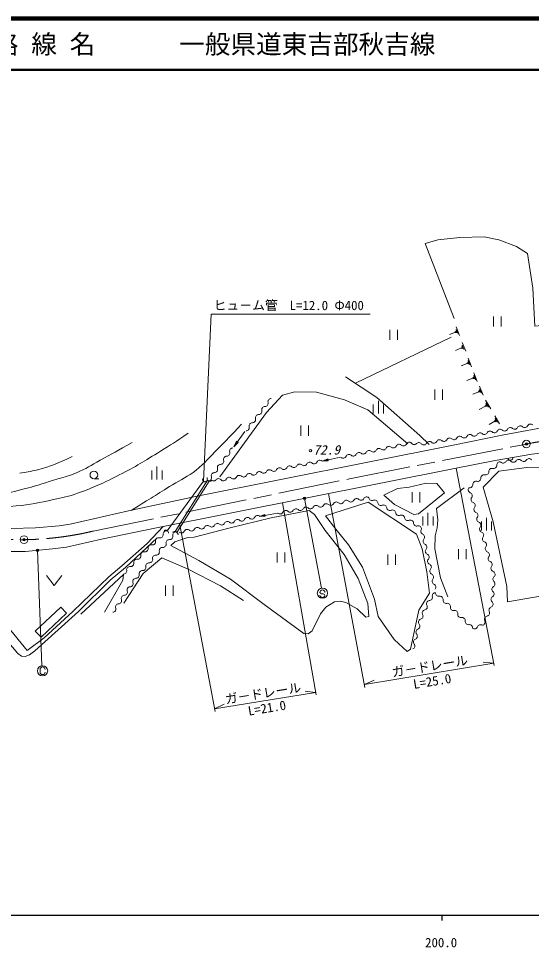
# Model space of a CAD drawing. Units: millimetres at full size, sheet at 1:1000; details may follow other scales. Extents: x 40000 to 680000, y 20000 to 380000.
# Drawn here: x 185397 to 285462, y 198715 to 380000 of the extents above; entities that cross this region are included whole.
import ezdxf
from ezdxf.enums import TextEntityAlignment as Align

# ---------------------------------------------------------------- set-up
doc = ezdxf.new("R2010")
doc.units = ezdxf.units.MM
doc.header["$LTSCALE"] = 1000
doc.header["$PDMODE"] = 32
doc.header["$PDSIZE"] = 500
doc.linetypes.add('CHAIN', pattern=[18.5, 12, -1.5, 3.5, -1.5])
for name, color, linetype, lineweight in [('M-BGD', 7, 'Continuous', 13), ('M-BMK', 2, 'CHAIN', 13), ('M-BMK-SRVR', 3, 'Continuous', 13), ('M-TTL', 2, 'Continuous', 140), ('M-TTL-BAND', 7, 'Continuous', 25), ('M-TTL-LINE', 7, 'Continuous', 50), ('M-TTL-TXT', 7, 'Continuous', 13)]:
    doc.layers.add(name, color=color, linetype=linetype, lineweight=lineweight)
doc.styles.add('@ＭＳ ゴシック', font='')
doc.styles.add('ＭＳ ゴシック', font='')
doc.styles.get('@ＭＳ ゴシック').set_extended_font_data('@MS Gothic')
doc.styles.get('ＭＳ ゴシック').set_extended_font_data('MS Gothic')

msp = doc.modelspace()

# ---------------------------------------------------------------- linework, layer by layer
at = {"layer": 'M-BGD'}
for p, q in [((270396, 321450), (264751, 336094)), ((278087, 321876), (278087, 319876)), ((279587, 319876), (279587, 321876)), ((257855, 319271), (257855, 317271)), ((259355, 317271), (259355, 319271)), ((270707, 319066), (270874, 318647)), ((270791, 319828), (271460, 318153)), ((270791, 319342), (271125, 318505)), ((251145, 308811), (269799, 317841)), ((270623, 318790), (269450, 318322)), ((270581, 318895), (270665, 318685)), ((271800, 315718), (270621, 315247)), ((271758, 315823), (271842, 315612)), ((271884, 315995), (272052, 315574)), ((271968, 316273), (272304, 315431)), ((271969, 316761), (272641, 315077)), ((273128, 313751), (273803, 312059)), ((272957, 312702), (271773, 312229)), ((272915, 312808), (273000, 312596)), ((273042, 312981), (273211, 312558)), ((273127, 313260), (273465, 312414)), ((274138, 310095), (274308, 309670)), ((274224, 310869), (274903, 309168)), ((274224, 310376), (274563, 309525)), ((274053, 309815), (272863, 309340)), ((274011, 309921), (274096, 309709)), ((275364, 308229), (276043, 306528)), ((266626, 307583), (266626, 305583)), ((268126, 305583), (268126, 307583)), ((275193, 307175), (274003, 306700)), ((275151, 307281), (275236, 307069)), ((275279, 307456), (275448, 307030)), ((275364, 307736), (275703, 306886)), ((254597, 302896), (254597, 304646)), ((255597, 302896), (255597, 305396)), ((256597, 302896), (256597, 304646)), ((276507, 305551), (277512, 303815)), ((276537, 304700), (276788, 304265)), ((276585, 305017), (277087, 304149)), ((276489, 304382), (275273, 303679)), ((276426, 304491), (276551, 304274)), ((278294, 301416), (277204, 300786)), ((278238, 301514), (278350, 301319)), ((278311, 302465), (279212, 300908)), ((278337, 301701), (278562, 301312)), ((278380, 301986), (278831, 301207)), ((229548, 299389), (227391, 296445)), ((240487, 300552), (240487, 298552)), ((241987, 298552), (241987, 300552)), ((227391, 296445), (227925, 297497)), ((227391, 296445), (227940, 297486)), ((227391, 296445), (227959, 297472)), ((227391, 296445), (227979, 297458)), ((227391, 296445), (227993, 297447)), ((227391, 296445), (228014, 297431)), ((227391, 296445), (228035, 297416)), ((227391, 296445), (228054, 297403)), ((227391, 296445), (228092, 297375)), ((227391, 296445), (228119, 297355)), ((227391, 296445), (228147, 297334)), ((227391, 296445), (228167, 297320)), ((227925, 297497), (228234, 297271)), ((227391, 296445), (228189, 297304)), ((227391, 296445), (228211, 297287)), ((227391, 296445), (228234, 297271)), ((244648, 293641), (245750, 294061)), ((244648, 293641), (245754, 294043)), ((244648, 293641), (245759, 294020)), ((246432, 294005), (244648, 293641)), ((244648, 293641), (245764, 293996)), ((244648, 293641), (245767, 293978)), ((244648, 293641), (245773, 293953)), ((244648, 293641), (245778, 293928)), ((244648, 293641), (245782, 293905)), ((244648, 293641), (245792, 293859)), ((244648, 293641), (245798, 293825)), ((244648, 293641), (245805, 293792)), ((244648, 293641), (245810, 293767)), ((244648, 293641), (245816, 293741)), ((244648, 293641), (245821, 293714)), ((244648, 293641), (245827, 293686)), ((245750, 294061), (245827, 293686)), ((248224, 294370), (246432, 294005)), ((212401, 290070), (212401, 292570)), ((270800, 292275), (278200, 253709)), ((200086, 290180), (201086, 290180)), ((211401, 290070), (211401, 291820)), ((213401, 290070), (213401, 291820)), ((214407, 280037), (221454, 289702)), ((215935, 279874), (222276, 289927)), ((216300, 279702), (222611, 289707)), ((245837, 287287), (252977, 249461)), ((262206, 287557), (262206, 285557)), ((263706, 285557), (263706, 287557)), ((243441, 247985), (236885, 285498)), ((241182, 286357), (244481, 268842)), ((235917, 283486), (232326, 282837)), ((232326, 282837), (233438, 283233)), ((232326, 282837), (233441, 283214)), ((232326, 282837), (233445, 283191)), ((232326, 282837), (233449, 283167)), ((232326, 282837), (233453, 283149)), ((232326, 282837), (233457, 283123)), ((232326, 282837), (233462, 283098)), ((232326, 282837), (233466, 283075)), ((232326, 282837), (233474, 283029)), ((232326, 282837), (233480, 282996)), ((232326, 282837), (233486, 282962)), ((232326, 282837), (233491, 282937)), ((232326, 282837), (233496, 282911)), ((232326, 282837), (233501, 282883)), ((232326, 282837), (233506, 282856)), ((233438, 283233), (233506, 282856)), ((264270, 281061), (264270, 282811)), ((265270, 281061), (265270, 283561)), ((266270, 281061), (266270, 282811)), ((216809, 281487), (223734, 244780)), ((275695, 280062), (275695, 281812)), ((276695, 280062), (276695, 282562)), ((277695, 280062), (277695, 281812)), ((189079, 276226), (189952, 253693)), ((235821, 275815), (235821, 273815)), ((237321, 273815), (237321, 275815)), ((271249, 276471), (271249, 274471)), ((272749, 274471), (272749, 276471)), ((257451, 275375), (257451, 273375)), ((258951, 273375), (258951, 275375)), ((190860, 271332), (192360, 269332)), ((192360, 269332), (193860, 271332)), ((214070, 269356), (214070, 267356)), ((215570, 267356), (215570, 269356)), ((244280, 267873), (244181, 267991)), ((244525, 267734), (244280, 267873)), ((244826, 267731), (244525, 267734)), ((245071, 267619), (244826, 267731)), ((245177, 267483), (245071, 267619)), ((252866, 250047), (278109, 254184)), ((278109, 254184), (276048, 254392)), ((189580, 252951), (189580, 252451)), ((252866, 250047), (254753, 250902)), ((223634, 245311), (243352, 248496)), ((243352, 248496), (241291, 248709)), ((223634, 245311), (225523, 246162))]:
    msp.add_line(p, q, dxfattribs=at)
for points in [[(264751, 336094), (267216, 336829), (271496, 337262), (276252, 337391), (279105, 336829), (282564, 335489), (284682, 334149), (285762, 327395), (286124, 319965), (288652, 320254), (299221, 317358), (308942, 314947)], [(183950, 280468), (188700, 280617), (193336, 280982), (195464, 281355), (206863, 283912), (219921, 286742), (270164, 296754), (279723, 298667), (290230, 300652), (297265, 301920), (303876, 302673), (315958, 303834), (323651, 304724), (329350, 304903), (369336, 306136), (370690, 306280), (372064, 306823), (373719, 308667), (381076, 321525)], [(221454, 289702), (222966, 322300), (254017, 322300)], [(249197, 310104), (255320, 306042), (263658, 298627), (265514, 296868)], [(224672, 290567), (233790, 303087), (236925, 306473), (239277, 307162), (243541, 307068), (248987, 305581), (253540, 303611), (261329, 297017)], [(278389, 293773), (285541, 295009), (314163, 298140)], [(187060, 256656), (180022, 265181), (173114, 277060), (176765, 276474), (180379, 276106), (183014, 275974), (186737, 276003), (192005, 276504), (194764, 276820), (201594, 278390), (212336, 280593), (270800, 292275), (278389, 293773)], [(276077, 288564), (279104, 291658), (284587, 292398), (292928, 292600), (296796, 293037), (299597, 292986)], [(272370, 288424), (266944, 284387), (267172, 282195), (267100, 280589), (266699, 279036), (266620, 276503), (267735, 270838), (269185, 267168)], [(308038, 267248), (306071, 267025), (298997, 267837), (287540, 267344), (280825, 266145), (280647, 269136), (277967, 281765), (276077, 288564)], [(162215, 280343), (162465, 280450), (167342, 279309), (168047, 279112), (168638, 278759), (168939, 278386), (171421, 273591), (173386, 270144), (176185, 266617), (180292, 261840), (185232, 256067), (185942, 255557), (186701, 255497), (187510, 255797), (188570, 256577), (193134, 260690), (197056, 264270), (203293, 270389), (206264, 272847), (212448, 278673)], [(187060, 256656), (190417, 259143), (195982, 264255), (202993, 271051), (205539, 273169), (210456, 277521), (213587, 280843)], [(205959, 265878), (209737, 271702), (213338, 274769), (218494, 272546), (224807, 269257), (229297, 266456)], [(197574, 263725), (205887, 271472), (205756, 270384), (202188, 264161)]]:
    msp.add_lwpolyline(points, dxfattribs=at)
for points in [[(256643, 286989), (259345, 288294), (261605, 288515), (264950, 289323), (267009, 289231), (268497, 287467), (263443, 283332), (262506, 283185), (258738, 285188)], [(245271, 282940), (253614, 285609), (263067, 279388), (264154, 276532), (265070, 272010), (265554, 267876), (263482, 264532), (261838, 256940), (261200, 256451), (258693, 258789), (255569, 263315), (254844, 266713), (252476, 272903), (249765, 277269), (247321, 280367)], [(215102, 277187), (215917, 277892), (218413, 278739), (219657, 278801), (226684, 280604), (234662, 282527), (242127, 284009), (243145, 283241), (245205, 280081), (248901, 275420), (251634, 270719), (253526, 265847), (253752, 263271), (253164, 263203), (251492, 264785), (249254, 266028), (248215, 266299), (247062, 266164), (245344, 265124), (244327, 263836), (242700, 260513), (241909, 259948), (241073, 259994), (233339, 265664), (226723, 270585), (220545, 274244)], [(189780, 259239), (188649, 260434), (193611, 265129), (194742, 263935)]]:
    msp.add_lwpolyline(points, close=True, dxfattribs=at)
for centre, radius in [((242335, 295675), 250), ((200086, 290930), 750), ((241182, 286357), 250), ((241182, 286357), 200), ((241182, 286357), 150), ((241182, 286357), 100), ((241182, 286357), 50), ((241182, 286357), 20), ((189079, 276226), 250), ((189079, 276226), 200), ((189079, 276226), 150), ((189079, 276226), 100), ((189079, 276226), 50), ((189079, 276226), 20), ((244680, 267862), 1000), ((190080, 252701), 1000)]:
    msp.add_circle(centre, radius, dxfattribs=at)
for centre, radius, start, end in [((233482, 304907), 625, 268.95446, 15.21467), ((234688, 305235), 625, 88.95446, 195.21467), ((232253, 303329), 625, 268.95446, 15.21467), ((233459, 303657), 625, 88.95446, 195.21467), ((231001, 300501), 625, 88.95446, 195.21467), ((231024, 301751), 625, 268.95446, 15.21467), ((232230, 302079), 625, 88.95446, 195.21467), ((229795, 300173), 625, 268.95446, 15.21467), ((275423, 298539), 625, 46.63634, 152.89655), ((276281, 299448), 625, 226.63634, 332.89655), ((277394, 298878), 625, 46.63634, 152.89655), ((278252, 299787), 625, 226.63634, 332.89655), ((279365, 299218), 625, 46.63634, 152.89655), ((280223, 300127), 625, 226.63634, 332.89655), ((281336, 299557), 625, 46.63634, 152.89655), ((282194, 300466), 625, 226.63634, 332.89655), ((283307, 299896), 625, 46.63634, 152.89655), ((284165, 300805), 625, 226.63634, 332.89655), ((285278, 300236), 625, 46.63634, 152.89655), ((261621, 296694), 625, 48.38994, 154.65014), ((265568, 296843), 625, 46.63634, 152.89655), ((266426, 297752), 625, 226.63634, 332.89655), ((267539, 297182), 625, 46.63634, 152.89655), ((268397, 298091), 625, 226.63634, 332.89655), ((269510, 297521), 625, 46.63634, 152.89655), ((270368, 298430), 625, 226.63634, 332.89655), ((271481, 297861), 625, 46.63634, 152.89655), ((272339, 298769), 625, 226.63634, 332.89655), ((273452, 298200), 625, 46.63634, 152.89655), ((274310, 299109), 625, 226.63634, 332.89655), ((227205, 295575), 625, 90.17848, 196.43869), ((253783, 295096), 625, 48.38994, 154.65014), ((254613, 296031), 625, 228.38994, 334.65014), ((255742, 295496), 625, 48.38994, 154.65014), ((256572, 296430), 625, 228.38994, 334.65014), ((257702, 295895), 625, 48.38994, 154.65014), ((258532, 296830), 625, 228.38994, 334.65014), ((259662, 296295), 625, 48.38994, 154.65014), ((260492, 297229), 625, 228.38994, 334.65014), ((262572, 297484), 625, 211.03184, 317.29205), ((263490, 296636), 625, 31.03184, 137.29205), ((264455, 297412), 625, 226.63634, 332.89655), ((224811, 293618), 625, 270.17848, 16.43869), ((226010, 293971), 625, 90.17848, 196.43869), ((226006, 295221), 625, 270.17848, 16.43869), ((244175, 293172), 625, 47.49498, 153.75519), ((248733, 294833), 625, 228.38994, 334.65014), ((249863, 294298), 625, 48.38994, 154.65014), ((250693, 295232), 625, 228.38994, 334.65014), ((251823, 294697), 625, 48.38994, 154.65014), ((252653, 295632), 625, 228.38994, 334.65014), ((281003, 293194), 625, 41.25111, 147.51131), ((281346, 294284), 500, 189.80489, 9.80489), ((281943, 294018), 625, 221.25111, 327.51131), ((282998, 293347), 625, 41.25111, 147.51131), ((283937, 294171), 625, 221.25111, 327.51131), ((284992, 293499), 625, 41.25111, 147.51131), ((223616, 292014), 625, 270.17848, 16.43869), ((224815, 292368), 625, 90.17848, 196.43869), ((234346, 291328), 625, 47.49498, 153.75519), ((235191, 292249), 625, 227.49498, 333.75519), ((236312, 291697), 625, 47.49498, 153.75519), ((237157, 292618), 625, 227.49498, 333.75519), ((238278, 292065), 625, 47.49498, 153.75519), ((239122, 292987), 625, 227.49498, 333.75519), ((240243, 292434), 625, 47.49498, 153.75519), ((241088, 293356), 625, 227.49498, 333.75519), ((242209, 292803), 625, 47.49498, 153.75519), ((243054, 293724), 625, 227.49498, 333.75519), ((277769, 291592), 625, 75.75439, 182.01459), ((278076, 292803), 625, 255.75439, 2.01459), ((279325, 292847), 625, 75.75439, 182.01459), ((279949, 293865), 625, 221.25111, 327.51131), ((221740, 290026), 432, 152.12931, 310.31259), ((222722, 290242), 546, 159.03908, 313.07374), ((222421, 290410), 625, 270.17848, 16.43869), ((223620, 290764), 625, 90.17848, 196.43869), ((224427, 289588), 625, 34.78354, 141.04375), ((225362, 290406), 625, 227.49498, 333.75519), ((226483, 289853), 625, 47.49498, 153.75519), ((227328, 290774), 625, 227.49498, 333.75519), ((228449, 290222), 625, 47.49498, 153.75519), ((229294, 291143), 625, 227.49498, 333.75519), ((230415, 290590), 625, 47.49498, 153.75519), ((231259, 291512), 625, 227.49498, 333.75519), ((232381, 290959), 625, 47.49498, 153.75519), ((233225, 291881), 625, 227.49498, 333.75519), ((274963, 290292), 625, 255.75439, 2.01459), ((276212, 290336), 625, 75.75439, 182.01459), ((276519, 291548), 625, 255.75439, 2.01459), ((223455, 290374), 625, 214.78354, 321.04375), ((273751, 288055), 625, 142.97585, 249.23606), ((273406, 289037), 625, 255.75439, 2.01459), ((274655, 289081), 625, 75.75439, 182.01459), ((253317, 286027), 625, 46.43066, 152.69086), ((254367, 286563), 625, 187.59641, 293.85662), ((273308, 286886), 625, 322.97585, 69.23606), ((274306, 286133), 625, 142.97585, 249.23606), ((241484, 284034), 625, 46.43066, 152.69086), ((242345, 284940), 625, 226.43066, 332.69086), ((243456, 284366), 625, 46.43066, 152.69086), ((244317, 285272), 625, 226.43066, 332.69086), ((245428, 284699), 625, 46.43066, 152.69086), ((246290, 285604), 625, 226.43066, 332.69086), ((247400, 285031), 625, 46.43066, 152.69086), ((248262, 285937), 625, 226.43066, 332.69086), ((249373, 285363), 625, 46.43066, 152.69086), ((250234, 286269), 625, 226.43066, 332.69086), ((251345, 285695), 625, 46.43066, 152.69086), ((252206, 286601), 625, 226.43066, 332.69086), ((254873, 285420), 625, 7.59641, 113.85662), ((256112, 285585), 625, 187.59641, 293.85662), ((256617, 284442), 625, 7.59641, 113.85662), ((273863, 284964), 625, 322.97585, 69.23606), ((232031, 282398), 625, 48.05673, 154.31693), ((236429, 283943), 625, 226.43066, 332.69086), ((237539, 283370), 625, 46.43066, 152.69086), ((238401, 284276), 625, 226.43066, 332.69086), ((239511, 283702), 625, 46.43066, 152.69086), ((240373, 284608), 625, 226.43066, 332.69086), ((257856, 284607), 625, 187.59641, 293.85662), ((258362, 283464), 625, 7.59641, 113.85662), ((259601, 283629), 625, 187.59641, 293.85662), ((260107, 282486), 625, 7.59641, 113.85662), ((274861, 284212), 625, 142.97585, 249.23606), ((274417, 283043), 625, 322.97585, 69.23606), ((222221, 280458), 625, 48.05673, 154.31693), ((223056, 281388), 625, 228.05673, 334.31693), ((224183, 280846), 625, 48.05673, 154.31693), ((225018, 281776), 625, 228.05673, 334.31693), ((226145, 281234), 625, 48.05673, 154.31693), ((226980, 282164), 625, 228.05673, 334.31693), ((228107, 281622), 625, 48.05673, 154.31693), ((228942, 282552), 625, 228.05673, 334.31693), ((230069, 282010), 625, 48.05673, 154.31693), ((230904, 282940), 625, 228.05673, 334.31693), ((261346, 282651), 625, 187.59641, 293.85662), ((261851, 281508), 625, 7.59641, 113.85662), ((263095, 281572), 625, 178.31131, 284.57152), ((275415, 282290), 625, 142.97585, 249.23606), ((274972, 281121), 625, 322.97585, 69.23606), ((212989, 279265), 625, 259.50063, 5.76083), ((214233, 279391), 625, 79.50063, 185.76083), ((214072, 279574), 571, 358.2832, 118.64721), ((215820, 279155), 728, 4.32282, 122.30222), ((216092, 279189), 625, 85.8862, 192.14641), ((217170, 280224), 625, 228.05673, 334.31693), ((218297, 279682), 625, 48.05673, 154.31693), ((219132, 280612), 625, 228.05673, 334.31693), ((220259, 280070), 625, 48.05673, 154.31693), ((221094, 281000), 625, 228.05673, 334.31693), ((263410, 280362), 625, 358.31131, 104.57152), ((264510, 279938), 625, 139.51902, 245.77923), ((263997, 278798), 625, 319.51902, 65.77923), ((275970, 280369), 625, 142.97585, 249.23606), ((275527, 279200), 625, 322.97585, 69.23606), ((211518, 277911), 625, 259.50063, 5.76083), ((212762, 278036), 625, 79.50063, 185.76083), ((213559, 277416), 625, 265.8862, 12.14641), ((214781, 277679), 625, 85.8862, 192.14641), ((214870, 278926), 625, 265.8862, 12.14641), ((264948, 277987), 625, 139.51902, 245.77923), ((264435, 276847), 625, 319.51902, 65.77923), ((276525, 278447), 625, 142.97585, 249.23606), ((276082, 277278), 625, 322.97585, 69.23606), ((209860, 275321), 625, 83.34037, 189.60057), ((210047, 276556), 625, 259.50063, 5.76083), ((211290, 276682), 625, 79.50063, 185.76083), ((212247, 275906), 625, 265.8862, 12.14641), ((213469, 276169), 625, 85.8862, 192.14641), ((265386, 276035), 625, 139.51902, 245.77923), ((277080, 276526), 625, 142.97585, 249.23606), ((276637, 275357), 625, 322.97585, 69.23606), ((207250, 273662), 625, 263.34037, 9.60057), ((208483, 273871), 625, 83.34037, 189.60057), ((208628, 275112), 625, 263.34037, 9.60057), ((210846, 273150), 625, 85.8862, 192.14641), ((210935, 274397), 625, 265.8862, 12.14641), ((212157, 274660), 625, 85.8862, 192.14641), ((264873, 274895), 625, 319.51902, 65.77923), ((265824, 274084), 625, 139.51902, 245.77923), ((277635, 274604), 625, 142.97585, 249.23606), ((277192, 273435), 625, 322.97585, 69.23606), ((205873, 272212), 625, 263.34037, 9.60057), ((207105, 272421), 625, 83.34037, 189.60057), ((209534, 271640), 625, 85.8862, 192.14641), ((209624, 272887), 625, 265.8862, 12.14641), ((265311, 272944), 625, 319.51902, 65.77923), ((266262, 272132), 625, 139.51902, 245.77923), ((278190, 272683), 625, 142.97585, 249.23606), ((277746, 271514), 625, 322.97585, 69.23606), ((208299, 270129), 625, 92.90191, 199.16212), ((208312, 271377), 625, 265.8862, 12.14641), ((265749, 270992), 625, 319.51902, 65.77923), ((266700, 270181), 625, 139.51902, 245.77923), ((278572, 270605), 625, 121.49294, 227.75315), ((277731, 269679), 625, 301.49294, 47.75315), ((207181, 268471), 625, 92.90191, 199.16212), ((207118, 269719), 625, 272.90191, 19.16212), ((244681, 267987), 500, 359.55488, 179.55488), ((266187, 269041), 625, 319.51902, 65.77923), ((278384, 268614), 625, 121.49294, 227.75315), ((204883, 266402), 625, 272.90191, 19.16212), ((206064, 266812), 625, 92.90191, 199.16212), ((206001, 268060), 625, 272.90191, 19.16212), ((244677, 267487), 500, 179.55488, 359.55488), ((265520, 267035), 625, 266.97976, 13.23996), ((266737, 267321), 625, 86.97976, 193.23996), ((267390, 267869), 625, 173.02709, 279.2873), ((267592, 266636), 625, 353.02709, 99.2873), ((268833, 266484), 625, 173.02709, 279.2873), ((278197, 266622), 625, 121.49294, 227.75315), ((277544, 267688), 625, 301.49294, 47.75315), ((203766, 264743), 625, 272.90191, 19.16212), ((204946, 265153), 625, 92.90191, 199.16212), ((264523, 265203), 625, 282.29385, 28.55405), ((265620, 265800), 625, 102.29385, 208.55405), ((269035, 265250), 625, 353.02709, 99.2873), ((270275, 265099), 625, 173.02709, 279.2873), ((277796, 264549), 625, 100.41557, 206.67577), ((277357, 265697), 625, 301.49294, 47.75315), ((263691, 263384), 625, 282.29385, 28.55405), ((264789, 263981), 625, 102.29385, 208.55405), ((270477, 263865), 625, 353.02709, 99.2873), ((271718, 263713), 625, 173.02709, 279.2873), ((271920, 262480), 625, 353.02709, 99.2873), ((276905, 262759), 625, 100.41557, 206.67577), ((276679, 263988), 625, 280.41557, 26.67577), ((263087, 261414), 625, 292.4283, 38.6885), ((264062, 262195), 625, 112.4283, 218.6885), ((273160, 262328), 625, 173.02709, 279.2873), ((273362, 261094), 625, 353.02709, 99.2873), ((274356, 261519), 625, 233.26159, 339.5218), ((275527, 261082), 625, 53.26159, 159.5218), ((275788, 262198), 625, 280.41557, 26.67577), ((262588, 259477), 625, 292.4283, 38.6885), ((263563, 260259), 625, 112.4283, 218.6885), ((262089, 257540), 625, 292.4283, 38.6885), ((263065, 258322), 625, 112.4283, 218.6885), ((190080, 252951), 500, 0, 180), ((190080, 252451), 500, 180, 0)]:
    msp.add_arc(centre, radius, start, end, dxfattribs=at)
for points, knots in [([(152416, 299468), (152843, 298714), (153006, 298487), (153432, 297891), (154291, 296692), (154959, 296168), (156008, 295131), (157414, 293741), (158255, 293006), (159835, 291816), (161784, 290347), (162952, 289608), (165108, 288464), (167191, 287360), (168380, 286728), (170635, 286041), (172647, 285427), (173813, 285145), (175907, 284943), (179410, 284607), (181409, 284593), (184916, 284885), (187789, 285125), (189376, 285510), (192193, 286128), (194048, 286534), (195110, 286713), (196899, 287352), (200167, 288518), (201932, 289369), (205032, 290927), (208268, 292554), (209983, 293656), (213064, 295560), (215216, 296889), (215922, 297339), (218513, 299060)], [0, 0, 0, 0, 1, 1, 1, 2, 2, 2, 3, 3, 3, 4, 4, 4, 5, 5, 5, 6, 6, 6, 7, 7, 7, 8, 8, 8, 9, 9, 9, 10, 10, 10, 11, 11, 11, 12, 12, 12, 12]), ([(156202, 299171), (157172, 297782), (157484, 297376), (158392, 296294), (159661, 294784), (160417, 293955), (161940, 292703), (163350, 291543), (164172, 290896), (165791, 290053), (167387, 289221), (168389, 288975), (170111, 288454), (171899, 287913), (172925, 287652), (174776, 287403), (177258, 287068), (178687, 286834), (181180, 287077), (183397, 287293), (184605, 287694), (186758, 288264), (189244, 288922), (190609, 289390), (193063, 290161), (194484, 290609), (195321, 290753), (196690, 291340), (198566, 292146), (199512, 292817), (201308, 293789), (203760, 295115), (204534, 295564), (207538, 297272)], [0, 0, 0, 0, 1, 1, 1, 2, 2, 2, 3, 3, 3, 4, 4, 4, 5, 5, 5, 6, 6, 6, 7, 7, 7, 8, 8, 8, 9, 9, 9, 10, 10, 10, 11, 11, 11, 11]), ([(207356, 284019), (211285, 286446), (212271, 287053), (215418, 289003), (217219, 290120), (218377, 290536), (220029, 291864), (221830, 293312), (222628, 294364), (224256, 296005), (226107, 297873), (226688, 298500), (228909, 300872)], [0, 0, 0, 0, 1, 1, 1, 2, 2, 2, 3, 3, 3, 4, 4, 4, 4]), ([(185666, 291290), (186716, 291419), (187766, 291603), (189077, 291935), (191829, 292630), (192868, 293115), (195875, 294503)], [0, 0, 0, 0, 1, 1, 1, 2, 2, 2, 2])]:
    msp.add_open_spline(points, degree=3, knots=knots, dxfattribs=at)
for p in [(241182, 286357), (189079, 276226)]:
    msp.add_point(p, dxfattribs=at)
at = {"layer": 'M-BMK'}
msp.add_lwpolyline([(199936, 279963), (249949, 290165), (284487, 296959)], dxfattribs=at)
for centre, radius, start, end in [((347402, -35590), 338449, 90.78444, 100.71321), ((185628, 340172), 61886, 257.71623, 283.36773)]:
    msp.add_arc(centre, radius, start, end, dxfattribs=at)
at = {"layer": 'M-BMK-SRVR'}
for centre in [(284487, 296959), (186455, 278292)]:
    msp.add_circle(centre, 750, dxfattribs=at)
for p in [(284487, 296959), (186455, 278292)]:
    msp.add_point(p, dxfattribs=at)
at = {"layer": 'M-TTL'}
msp.add_line((680000, 380000), (40000, 380000), dxfattribs=at)
at = {"layer": 'M-TTL-BAND'}
for p, q in [((40000, 205000), (579000, 205000)), ((268000, 205000), (268000, 204000))]:
    msp.add_line(p, q, dxfattribs=at)
at = {"layer": 'M-TTL-LINE'}
msp.add_line((40000, 370000), (680000, 370000), dxfattribs=at)

# ---------------------------------------------------------------- texts
at = {"layer": 'M-BGD', "style": 'ＭＳ ゴシック'}
msp.add_text('ヒュ－ム管', height=1833, dxfattribs=at).set_placement((223462, 322586), align=Align.BOTTOM_LEFT)
msp.add_text('L=12.0 Φ400', height=1833, dxfattribs=at).set_placement((245535, 324932), align=Align.TOP_CENTER)
at = {"layer": 'M-BGD', "style": 'ＭＳ ゴシック', "oblique": 15, "width": 1.05}
msp.add_text('72.9', height=1833, dxfattribs=at).set_placement((245514, 295829), align=Align.MIDDLE_CENTER)
at = {"layer": 'M-BGD'}
for s, rotation, style, p in [('ガ－ドレール', 9.308, 'ＭＳ ゴシック', (265873, 252178)), ('L=25.0', 9.308, '@ＭＳ ゴシック', (266340, 249217)), ('ガ－ドレール', 9.178, 'ＭＳ ゴシック', (233315, 246875)), ('L=21.0', 9.178, '@ＭＳ ゴシック', (234088, 243995))]:
    msp.add_text(s, height=1833, rotation=rotation, dxfattribs=dict(at, style=style)).set_placement(p, align=Align.BOTTOM_CENTER)
at = {"layer": 'M-TTL-BAND', "style": 'ＭＳ ゴシック'}
msp.add_text('200.0', height=1833, dxfattribs=at).set_placement((267844, 198195), align=Align.BOTTOM_CENTER)
at = {"layer": 'M-TTL-TXT', "style": 'ＭＳ ゴシック'}
for s, p in [('路 線 名', (180380, 375000)), ('一般県道東吉部秋吉線', (216734, 375000))]:
    msp.add_text(s, height=3666, dxfattribs=at).set_placement(p, align=Align.MIDDLE_LEFT)

doc.saveas('drawing.dxf')
